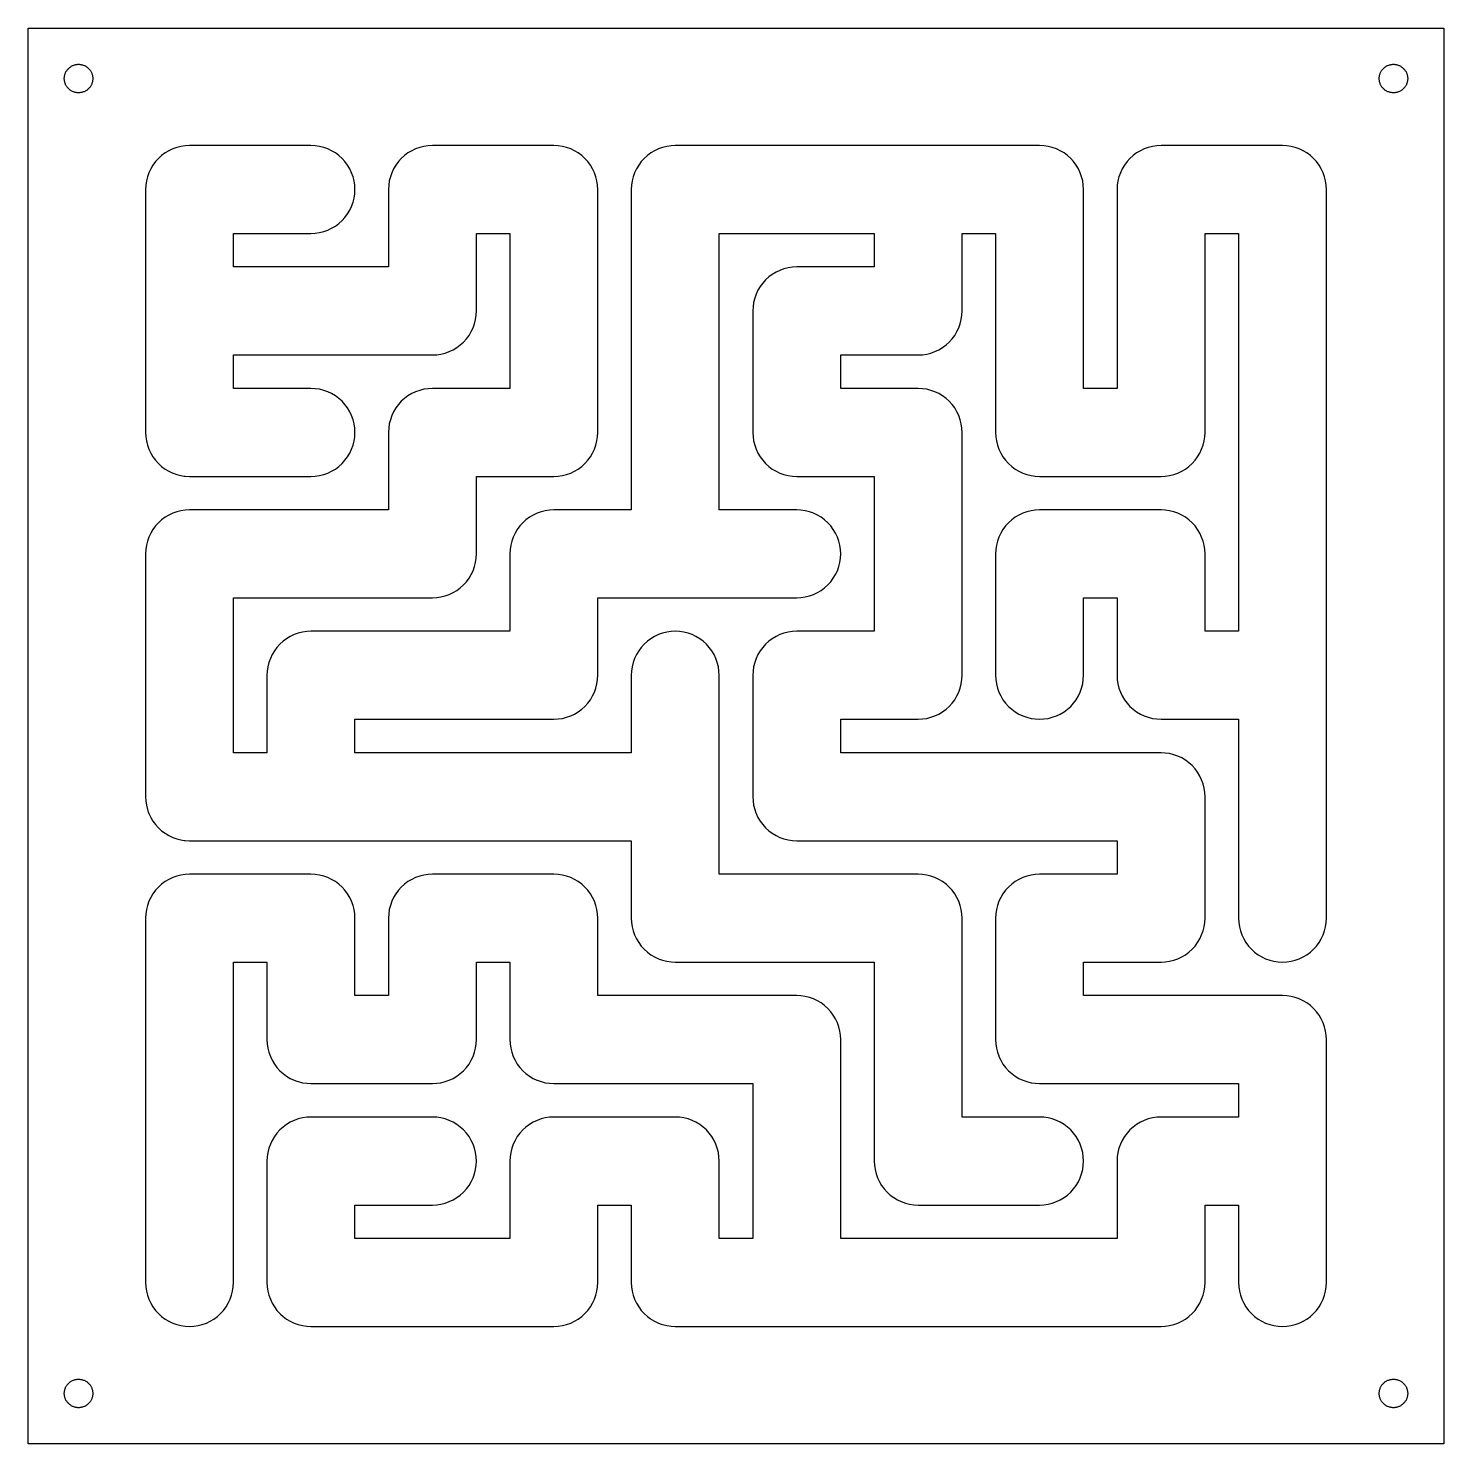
# Model space of a CAD drawing. Header units: millimetres. Extents: x -12 to 157, y -12 to 157.
import ezdxf

# ---------------------------------------------------------------- set-up
doc = ezdxf.new("R2010")
doc.units = ezdxf.units.MM
doc.layers.add('CUT', color=1, linetype='Continuous')

msp = doc.modelspace()

# ---------------------------------------------------------------- linework, layer by layer
at = {"layer": 'CUT'}
for points in [[(-12, -12), (-12, 157), (157, 157), (157, -12), (-12, -12)], [(-4.3, 151), (-4.3, 150.92), (-4.31, 150.83), (-4.32, 150.75), (-4.33, 150.67), (-4.35, 150.59), (-4.37, 150.51), (-4.4, 150.43), (-4.43, 150.35), (-4.46, 150.27), (-4.5, 150.2), (-4.54, 150.13), (-4.59, 150.06), (-4.63, 149.99), (-4.69, 149.92), (-4.74, 149.86), (-4.8, 149.8), (-4.86, 149.74), (-4.92, 149.69), (-4.99, 149.63), (-5.06, 149.59), (-5.13, 149.54), (-5.2, 149.5), (-5.27, 149.46), (-5.35, 149.43), (-5.43, 149.4), (-5.51, 149.37), (-5.59, 149.35), (-5.67, 149.33), (-5.75, 149.32), (-5.83, 149.31), (-5.92, 149.3), (-6, 149.3), (-6.08, 149.3), (-6.17, 149.31), (-6.25, 149.32), (-6.33, 149.33), (-6.41, 149.35), (-6.49, 149.37), (-6.57, 149.4), (-6.65, 149.43), (-6.73, 149.46), (-6.8, 149.5), (-6.87, 149.54), (-6.94, 149.59), (-7.01, 149.63), (-7.08, 149.69), (-7.14, 149.74), (-7.2, 149.8), (-7.26, 149.86), (-7.31, 149.92), (-7.37, 149.99), (-7.41, 150.06), (-7.46, 150.13), (-7.5, 150.2), (-7.54, 150.27), (-7.57, 150.35), (-7.6, 150.43), (-7.63, 150.51), (-7.65, 150.59), (-7.67, 150.67), (-7.68, 150.75), (-7.69, 150.83), (-7.7, 150.92), (-7.7, 151), (-7.7, 151.08), (-7.69, 151.17), (-7.68, 151.25), (-7.67, 151.33), (-7.65, 151.41), (-7.63, 151.49), (-7.6, 151.57), (-7.57, 151.65), (-7.54, 151.73), (-7.5, 151.8), (-7.46, 151.87), (-7.41, 151.94), (-7.37, 152.01), (-7.31, 152.08), (-7.26, 152.14), (-7.2, 152.2), (-7.14, 152.26), (-7.08, 152.31), (-7.01, 152.37), (-6.94, 152.41), (-6.87, 152.46), (-6.8, 152.5), (-6.73, 152.54), (-6.65, 152.57), (-6.57, 152.6), (-6.49, 152.63), (-6.41, 152.65), (-6.33, 152.67), (-6.25, 152.68), (-6.17, 152.69), (-6.08, 152.7), (-6, 152.7), (-5.92, 152.7), (-5.83, 152.69), (-5.75, 152.68), (-5.67, 152.67), (-5.59, 152.65), (-5.51, 152.63), (-5.43, 152.6), (-5.35, 152.57), (-5.27, 152.54), (-5.2, 152.5), (-5.13, 152.46), (-5.06, 152.41), (-4.99, 152.37), (-4.92, 152.31), (-4.86, 152.26), (-4.8, 152.2), (-4.74, 152.14), (-4.69, 152.08), (-4.63, 152.01), (-4.59, 151.94), (-4.54, 151.87), (-4.5, 151.8), (-4.46, 151.73), (-4.43, 151.65), (-4.4, 151.57), (-4.37, 151.49), (-4.35, 151.41), (-4.33, 151.33), (-4.32, 151.25), (-4.31, 151.17), (-4.3, 151.08), (-4.3, 151)], [(152.7, 151), (152.7, 150.92), (152.69, 150.83), (152.68, 150.75), (152.67, 150.67), (152.65, 150.59), (152.63, 150.51), (152.6, 150.43), (152.57, 150.35), (152.54, 150.27), (152.5, 150.2), (152.46, 150.13), (152.41, 150.06), (152.37, 149.99), (152.31, 149.92), (152.26, 149.86), (152.2, 149.8), (152.14, 149.74), (152.08, 149.69), (152.01, 149.63), (151.94, 149.59), (151.87, 149.54), (151.8, 149.5), (151.73, 149.46), (151.65, 149.43), (151.57, 149.4), (151.49, 149.37), (151.41, 149.35), (151.33, 149.33), (151.25, 149.32), (151.17, 149.31), (151.08, 149.3), (151, 149.3), (150.92, 149.3), (150.83, 149.31), (150.75, 149.32), (150.67, 149.33), (150.59, 149.35), (150.51, 149.37), (150.43, 149.4), (150.35, 149.43), (150.27, 149.46), (150.2, 149.5), (150.13, 149.54), (150.06, 149.59), (149.99, 149.63), (149.92, 149.69), (149.86, 149.74), (149.8, 149.8), (149.74, 149.86), (149.69, 149.92), (149.63, 149.99), (149.59, 150.06), (149.54, 150.13), (149.5, 150.2), (149.46, 150.27), (149.43, 150.35), (149.4, 150.43), (149.37, 150.51), (149.35, 150.59), (149.33, 150.67), (149.32, 150.75), (149.31, 150.83), (149.3, 150.92), (149.3, 151), (149.3, 151.08), (149.31, 151.17), (149.32, 151.25), (149.33, 151.33), (149.35, 151.41), (149.37, 151.49), (149.4, 151.57), (149.43, 151.65), (149.46, 151.73), (149.5, 151.8), (149.54, 151.87), (149.59, 151.94), (149.63, 152.01), (149.69, 152.08), (149.74, 152.14), (149.8, 152.2), (149.86, 152.26), (149.92, 152.31), (149.99, 152.37), (150.06, 152.41), (150.13, 152.46), (150.2, 152.5), (150.27, 152.54), (150.35, 152.57), (150.43, 152.6), (150.51, 152.63), (150.59, 152.65), (150.67, 152.67), (150.75, 152.68), (150.83, 152.69), (150.92, 152.7), (151, 152.7), (151.08, 152.7), (151.17, 152.69), (151.25, 152.68), (151.33, 152.67), (151.41, 152.65), (151.49, 152.63), (151.57, 152.6), (151.65, 152.57), (151.73, 152.54), (151.8, 152.5), (151.87, 152.46), (151.94, 152.41), (152.01, 152.37), (152.08, 152.31), (152.14, 152.26), (152.2, 152.2), (152.26, 152.14), (152.31, 152.08), (152.37, 152.01), (152.41, 151.94), (152.46, 151.87), (152.5, 151.8), (152.54, 151.73), (152.57, 151.65), (152.6, 151.57), (152.63, 151.49), (152.65, 151.41), (152.67, 151.33), (152.68, 151.25), (152.69, 151.17), (152.7, 151.08), (152.7, 151)], [(19.74, 2.4), (20.23, 2.23), (20.73, 2.1), (20.73, 2.1), (21.24, 2.03), (21.75, 2), (36.25, 2), (50.75, 2), (51.26, 2.03), (51.77, 2.1), (52.27, 2.23), (52.76, 2.4), (53.22, 2.62), (53.67, 2.88), (54.08, 3.19), (54.46, 3.54), (54.81, 3.92), (55.12, 4.33), (55.38, 4.78), (55.6, 5.24), (55.77, 5.73), (55.9, 6.23), (55.97, 6.74), (56, 7.25), (56, 16.5), (60, 16.5), (60, 7.25), (60.03, 6.74), (60.1, 6.23), (60.23, 5.73), (60.4, 5.24), (60.62, 4.78), (60.88, 4.33), (61.19, 3.92), (61.54, 3.54), (61.57, 3.51), (61.92, 3.19), (62.25, 2.95), (62.33, 2.88), (62.41, 2.84), (62.78, 2.62), (63.24, 2.4), (63.56, 2.29), (63.73, 2.23), (64.23, 2.1), (64.74, 2.03), (65.25, 2), (79.75, 2), (94.25, 2), (108.75, 2), (123.25, 2), (123.76, 2.03), (124.27, 2.1), (124.77, 2.23), (125.26, 2.4), (125.72, 2.62), (126.17, 2.88), (126.58, 3.19), (126.96, 3.54), (127.31, 3.92), (127.62, 4.33), (127.88, 4.78), (128.1, 5.24), (128.27, 5.73), (128.4, 6.23), (128.47, 6.74), (128.5, 7.25), (128.5, 16.5), (132.5, 16.5), (132.5, 7.25), (132.53, 6.74), (132.6, 6.23), (132.73, 5.73), (132.9, 5.24), (133.12, 4.78), (133.38, 4.33), (133.69, 3.92), (134.04, 3.54), (134.42, 3.19), (134.83, 2.88), (135.28, 2.62), (135.74, 2.4), (136.23, 2.23), (136.73, 2.1), (137.24, 2.03), (137.75, 2), (138.26, 2.03), (138.77, 2.1), (139.27, 2.23), (139.76, 2.4), (140.22, 2.62), (140.67, 2.88), (141.08, 3.19), (141.46, 3.54), (141.81, 3.92), (142.12, 4.33), (142.38, 4.78), (142.6, 5.24), (142.77, 5.73), (142.9, 6.23), (142.97, 6.74), (143, 7.25), (143, 21.75), (143, 36.25), (142.97, 36.76), (142.9, 37.27), (142.77, 37.77), (142.6, 38.26), (142.38, 38.72), (142.12, 39.17), (141.81, 39.58), (141.46, 39.96), (141.08, 40.31), (140.67, 40.62), (140.22, 40.88), (139.76, 41.1), (139.27, 41.27), (138.77, 41.4), (138.26, 41.47), (137.75, 41.5), (123.25, 41.5), (114, 41.5), (114, 45.5), (123.25, 45.5), (123.76, 45.53), (124.27, 45.6), (124.77, 45.73), (125.26, 45.9), (125.72, 46.12), (126.17, 46.38), (126.58, 46.69), (126.96, 47.04), (127.31, 47.42), (127.62, 47.83), (127.88, 48.28), (128.1, 48.74), (128.27, 49.23), (128.4, 49.73), (128.47, 50.24), (128.5, 50.75), (128.5, 65.25), (128.47, 65.76), (128.4, 66.27), (128.27, 66.77), (128.1, 67.26), (127.88, 67.72), (127.62, 68.17), (127.31, 68.58), (126.96, 68.96), (126.58, 69.31), (126.17, 69.62), (125.72, 69.88), (125.26, 70.1), (124.77, 70.27), (124.27, 70.4), (123.76, 70.47), (123.25, 70.5), (108.75, 70.5), (94.25, 70.5), (85, 70.5), (85, 74.5), (94.25, 74.5), (94.76, 74.53), (95.27, 74.6), (95.77, 74.73), (96.26, 74.9), (96.72, 75.12), (97.17, 75.38), (97.58, 75.69), (97.96, 76.04), (98.31, 76.42), (98.62, 76.83), (98.88, 77.28), (99.1, 77.74), (99.27, 78.23), (99.4, 78.73), (99.47, 79.24), (99.5, 79.75), (99.5, 94.25), (99.5, 108.75), (99.47, 109.26), (99.4, 109.77), (99.27, 110.27), (99.1, 110.76), (98.88, 111.22), (98.62, 111.67), (98.31, 112.08), (97.96, 112.46), (97.58, 112.81), (97.17, 113.12), (96.72, 113.38), (96.26, 113.6), (95.77, 113.77), (95.27, 113.9), (94.76, 113.97), (94.25, 114), (85, 114), (85, 118), (94.25, 118), (94.76, 118.03), (95.27, 118.1), (95.77, 118.23), (96.26, 118.4), (96.72, 118.62), (97.17, 118.88), (97.58, 119.19), (97.96, 119.54), (98.31, 119.92), (98.62, 120.33), (98.88, 120.78), (99.1, 121.24), (99.27, 121.73), (99.4, 122.23), (99.47, 122.74), (99.5, 123.25), (99.5, 132.5), (103.5, 132.5), (103.5, 123.25), (103.5, 108.75), (103.53, 108.24), (103.6, 107.73), (103.73, 107.23), (103.9, 106.74), (104.12, 106.28), (104.38, 105.83), (104.69, 105.42), (105.04, 105.04), (105.42, 104.69), (105.83, 104.38), (106.28, 104.12), (106.74, 103.9), (106.87, 103.85), (107.23, 103.73), (107.73, 103.6), (108.24, 103.53), (108.75, 103.5), (123.25, 103.5), (123.76, 103.53), (124.27, 103.6), (124.77, 103.73), (125.26, 103.9), (125.72, 104.12), (126.17, 104.38), (126.58, 104.69), (126.96, 105.04), (127.31, 105.42), (127.62, 105.83), (127.88, 106.28), (128.1, 106.74), (128.27, 107.23), (128.4, 107.73), (128.47, 108.24), (128.5, 108.75), (128.5, 123.25), (128.5, 132.5), (132.5, 132.5), (132.5, 123.25), (132.5, 108.75), (132.5, 94.25), (132.5, 85), (128.5, 85), (128.5, 94.25), (128.47, 94.76), (128.4, 95.27), (128.27, 95.77), (128.1, 96.26), (127.88, 96.72), (127.62, 97.17), (127.31, 97.58), (126.96, 97.96), (126.58, 98.31), (126.17, 98.62), (125.72, 98.88), (125.26, 99.1), (124.77, 99.27), (124.27, 99.4), (123.76, 99.47), (123.25, 99.5), (108.75, 99.5), (108.24, 99.47), (107.73, 99.4), (107.23, 99.27), (106.74, 99.1), (106.28, 98.88), (105.83, 98.62), (105.42, 98.31), (105.04, 97.96), (104.69, 97.58), (104.38, 97.17), (104.12, 96.72), (103.9, 96.26), (103.73, 95.77), (103.6, 95.27), (103.53, 94.76), (103.5, 94.25), (103.5, 79.75), (103.53, 79.24), (103.6, 78.73), (103.73, 78.23), (103.9, 77.74), (104.12, 77.28), (104.38, 76.83), (104.69, 76.42), (105.04, 76.04), (105.42, 75.69), (105.83, 75.38), (106.28, 75.12), (106.74, 74.9), (107.23, 74.73), (107.73, 74.6), (108.24, 74.53), (108.75, 74.5), (109.26, 74.53), (109.77, 74.6), (110.27, 74.73), (110.76, 74.9), (111.22, 75.12), (111.67, 75.38), (112.08, 75.69), (112.46, 76.04), (112.81, 76.42), (113.12, 76.83), (113.38, 77.28), (113.6, 77.74), (113.77, 78.23), (113.9, 78.73), (113.97, 79.24), (114, 79.75), (114, 89), (118, 89), (118, 79.75), (118.03, 79.24), (118.1, 78.73), (118.23, 78.23), (118.4, 77.74), (118.62, 77.28), (118.88, 76.83), (119.19, 76.42), (119.54, 76.04), (119.92, 75.69), (120.33, 75.38), (120.78, 75.12), (121.24, 74.9), (121.37, 74.85), (121.73, 74.73), (122.23, 74.6), (122.74, 74.53), (123.25, 74.5), (132.5, 74.5), (132.5, 65.25), (132.5, 50.75), (132.53, 50.24), (132.6, 49.73), (132.73, 49.23), (132.9, 48.74), (133.12, 48.28), (133.38, 47.83), (133.69, 47.42), (134.04, 47.04), (134.42, 46.69), (134.83, 46.38), (135.28, 46.12), (135.74, 45.9), (136.23, 45.73), (136.73, 45.6), (137.24, 45.53), (137.75, 45.5), (138.26, 45.53), (138.77, 45.6), (139.27, 45.73), (139.76, 45.9), (140.22, 46.12), (140.67, 46.38), (141.08, 46.69), (141.46, 47.04), (141.81, 47.42), (142.12, 47.83), (142.38, 48.28), (142.6, 48.74), (142.77, 49.23), (142.9, 49.73), (142.97, 50.24), (143, 50.75), (143, 65.25), (143, 79.75), (143, 94.25), (143, 108.75), (143, 123.25), (143, 137.75), (142.97, 138.26), (142.9, 138.77), (142.77, 139.27), (142.6, 139.76), (142.38, 140.22), (142.12, 140.67), (141.81, 141.08), (141.46, 141.46), (141.08, 141.81), (140.67, 142.12), (140.22, 142.38), (139.76, 142.6), (139.27, 142.77), (138.77, 142.9), (138.26, 142.97), (137.75, 143), (123.25, 143), (122.74, 142.97), (122.23, 142.9), (121.73, 142.77), (121.24, 142.6), (120.78, 142.38), (120.33, 142.12), (119.92, 141.81), (119.54, 141.46), (119.19, 141.08), (118.88, 140.67), (118.62, 140.22), (118.4, 139.76), (118.23, 139.27), (118.1, 138.77), (118.03, 138.26), (118, 137.75), (118, 123.25), (118, 114), (114, 114), (114, 123.25), (114, 137.75), (113.97, 138.26), (113.9, 138.77), (113.77, 139.27), (113.6, 139.76), (113.38, 140.22), (113.12, 140.67), (112.81, 141.08), (112.46, 141.46), (112.08, 141.81), (111.67, 142.12), (111.22, 142.38), (110.76, 142.6), (110.27, 142.77), (109.77, 142.9), (109.26, 142.97), (108.75, 143), (94.25, 143), (79.75, 143), (65.25, 143), (64.74, 142.97), (64.23, 142.9), (63.73, 142.77), (63.24, 142.6), (62.78, 142.38), (62.33, 142.12), (61.92, 141.81), (61.54, 141.46), (61.19, 141.08), (60.88, 140.67), (60.62, 140.22), (60.4, 139.76), (60.23, 139.27), (60.1, 138.77), (60.03, 138.26), (60, 137.75), (60, 123.25), (60, 108.75), (60, 99.5), (50.75, 99.5), (50.24, 99.47), (49.73, 99.4), (49.23, 99.27), (48.74, 99.1), (48.28, 98.88), (47.83, 98.62), (47.42, 98.31), (47.04, 97.96), (46.69, 97.58), (46.38, 97.17), (46.12, 96.72), (45.9, 96.26), (45.73, 95.77), (45.6, 95.27), (45.53, 94.76), (45.5, 94.25), (45.5, 85), (36.25, 85), (21.75, 85), (21.24, 84.97), (20.73, 84.9), (20.23, 84.77), (19.74, 84.6), (19.28, 84.38), (18.83, 84.12), (18.42, 83.81), (18.04, 83.46), (17.69, 83.08), (17.38, 82.67), (17.12, 82.22), (16.9, 81.76), (16.73, 81.27), (16.6, 80.77), (16.53, 80.26), (16.5, 79.75), (16.5, 70.5), (12.5, 70.5), (12.5, 79.75), (12.5, 89), (21.75, 89), (36.25, 89), (36.76, 89.03), (37.27, 89.1), (37.77, 89.23), (38.26, 89.4), (38.72, 89.62), (39.17, 89.88), (39.58, 90.19), (39.96, 90.54), (40.31, 90.92), (40.62, 91.33), (40.88, 91.78), (41.1, 92.24), (41.27, 92.73), (41.4, 93.23), (41.47, 93.74), (41.5, 94.25), (41.5, 103.5), (50.75, 103.5), (51.26, 103.53), (51.77, 103.6), (52.27, 103.73), (52.76, 103.9), (53.22, 104.12), (53.67, 104.38), (54.08, 104.69), (54.46, 105.04), (54.81, 105.42), (55.12, 105.83), (55.38, 106.28), (55.6, 106.74), (55.77, 107.23), (55.9, 107.73), (55.97, 108.24), (56, 108.75), (56, 123.25), (56, 137.75), (55.97, 138.26), (55.9, 138.77), (55.77, 139.27), (55.6, 139.76), (55.38, 140.22), (55.12, 140.67), (54.81, 141.08), (54.46, 141.46), (54.08, 141.81), (53.67, 142.12), (53.22, 142.38), (52.76, 142.6), (52.27, 142.77), (51.77, 142.9), (51.26, 142.97), (50.75, 143), (36.25, 143), (35.74, 142.97), (35.23, 142.9), (34.73, 142.77), (34.24, 142.6), (33.78, 142.38), (33.33, 142.12), (32.92, 141.81), (32.54, 141.46), (32.19, 141.08), (31.88, 140.67), (31.62, 140.22), (31.4, 139.76), (31.23, 139.27), (31.1, 138.77), (31.03, 138.26), (31, 137.75), (31, 128.5), (21.75, 128.5), (12.5, 128.5), (12.5, 132.5), (21.75, 132.5), (22.26, 132.53), (22.77, 132.6), (23.27, 132.73), (23.76, 132.9), (24.22, 133.12), (24.67, 133.38), (25.08, 133.69), (25.46, 134.04), (25.81, 134.42), (26.12, 134.83), (26.38, 135.28), (26.6, 135.74), (26.77, 136.23), (26.9, 136.73), (26.97, 137.24), (27, 137.75), (26.97, 138.26), (26.9, 138.77), (26.77, 139.27), (26.6, 139.76), (26.38, 140.22), (26.12, 140.67), (25.81, 141.08), (25.46, 141.46), (25.08, 141.81), (24.67, 142.12), (24.22, 142.38), (23.76, 142.6), (23.27, 142.77), (22.77, 142.9), (22.26, 142.97), (21.75, 143), (7.25, 143), (6.74, 142.97), (6.23, 142.9), (5.73, 142.77), (5.24, 142.6), (4.78, 142.38), (4.33, 142.12), (3.92, 141.81), (3.54, 141.46), (3.19, 141.08), (2.88, 140.67), (2.62, 140.22), (2.4, 139.76), (2.23, 139.27), (2.1, 138.77), (2.03, 138.26), (2, 137.75), (2, 123.25), (2, 108.75), (2.03, 108.24), (2.03, 108.24), (2.03, 108.24), (2.1, 107.73), (2.23, 107.23), (2.4, 106.74), (2.62, 106.28), (2.88, 105.83), (3.19, 105.42), (3.54, 105.04), (3.92, 104.69), (4.33, 104.38), (4.78, 104.12), (5.24, 103.9), (5.28, 103.89), (5.73, 103.73), (6.2, 103.61), (6.23, 103.6), (6.61, 103.54), (6.74, 103.53), (7.25, 103.5), (21.75, 103.5), (22.26, 103.53), (22.77, 103.6), (23.27, 103.73), (23.76, 103.9), (24.22, 104.12), (24.67, 104.38), (25.08, 104.69), (25.46, 105.04), (25.81, 105.42), (26.12, 105.83), (26.38, 106.28), (26.6, 106.74), (26.77, 107.23), (26.9, 107.73), (26.97, 108.24), (27, 108.75), (26.97, 109.26), (26.9, 109.77), (26.77, 110.27), (26.6, 110.76), (26.38, 111.22), (26.12, 111.67), (25.81, 112.08), (25.46, 112.46), (25.08, 112.81), (24.67, 113.12), (24.22, 113.38), (23.76, 113.6), (23.27, 113.77), (22.77, 113.9), (22.26, 113.97), (21.75, 114), (12.5, 114), (12.5, 118), (21.75, 118), (36.25, 118), (36.76, 118.03), (37.27, 118.1), (37.77, 118.23), (38.26, 118.4), (38.72, 118.62), (39.17, 118.88), (39.58, 119.19), (39.96, 119.54), (40.31, 119.92), (40.62, 120.33), (40.88, 120.78), (41.1, 121.24), (41.27, 121.73), (41.4, 122.23), (41.47, 122.74), (41.5, 123.25), (41.5, 132.5), (45.5, 132.5), (45.5, 123.25), (45.5, 114), (36.25, 114), (35.74, 113.97), (35.23, 113.9), (34.73, 113.77), (34.24, 113.6), (33.78, 113.38), (33.33, 113.12), (32.92, 112.81), (32.54, 112.46), (32.19, 112.08), (31.88, 111.67), (31.62, 111.22), (31.4, 110.76), (31.23, 110.27), (31.1, 109.77), (31.03, 109.26), (31, 108.75), (31, 99.5), (21.75, 99.5), (7.25, 99.5), (6.74, 99.47), (6.23, 99.4), (5.73, 99.27), (5.24, 99.1), (4.78, 98.88), (4.33, 98.62), (3.92, 98.31), (3.54, 97.96), (3.19, 97.58), (2.88, 97.17), (2.62, 96.72), (2.4, 96.26), (2.23, 95.77), (2.1, 95.27), (2.03, 94.76), (2, 94.25), (2, 79.75), (2, 65.25), (2.03, 64.74), (2.03, 64.74), (2.03, 64.74), (2.1, 64.23), (2.23, 63.73), (2.29, 63.56), (2.4, 63.24), (2.62, 62.78), (2.88, 62.33), (3.19, 61.92), (3.5, 61.58), (3.54, 61.54), (3.92, 61.19), (4.33, 60.88), (4.78, 60.62), (5.24, 60.4), (5.73, 60.23), (6.23, 60.1), (6.61, 60.04), (6.74, 60.03), (7.25, 60), (21.75, 60), (36.25, 60), (50.75, 60), (60, 60), (60, 50.75), (60.03, 50.24), (60.1, 49.73), (60.23, 49.23), (60.4, 48.74), (60.62, 48.28), (60.88, 47.83), (61.19, 47.42), (61.54, 47.04), (61.92, 46.69), (62.33, 46.38), (62.78, 46.12), (63.24, 45.9), (63.73, 45.73), (64.23, 45.6), (64.74, 45.53), (65.25, 45.5), (79.75, 45.5), (89, 45.5), (89, 36.25), (89, 21.75), (89.03, 21.24), (89.1, 20.73), (89.23, 20.23), (89.4, 19.74), (89.62, 19.28), (89.88, 18.83), (90.19, 18.42), (90.54, 18.04), (90.92, 17.69), (91.33, 17.38), (91.78, 17.12), (92.24, 16.9), (92.73, 16.73), (93.23, 16.6), (93.74, 16.53), (94.25, 16.5), (108.75, 16.5), (109.26, 16.53), (109.77, 16.6), (110.27, 16.73), (110.76, 16.9), (111.22, 17.12), (111.67, 17.38), (112.08, 17.69), (112.46, 18.04), (112.81, 18.42), (113.12, 18.83), (113.38, 19.28), (113.6, 19.74), (113.77, 20.23), (113.9, 20.73), (113.97, 21.24), (114, 21.75), (113.97, 22.26), (113.9, 22.77), (113.77, 23.27), (113.6, 23.76), (113.38, 24.22), (113.12, 24.67), (112.81, 25.08), (112.46, 25.46), (112.08, 25.81), (111.67, 26.12), (111.22, 26.38), (110.76, 26.6), (110.27, 26.77), (109.77, 26.9), (109.26, 26.97), (108.75, 27), (99.5, 27), (99.5, 36.25), (99.5, 50.75), (99.47, 51.26), (99.4, 51.77), (99.27, 52.27), (99.1, 52.76), (98.88, 53.22), (98.62, 53.67), (98.31, 54.08), (97.96, 54.46), (97.58, 54.81), (97.17, 55.12), (96.72, 55.38), (96.26, 55.6), (95.77, 55.77), (95.27, 55.9), (94.76, 55.97), (94.25, 56), (79.75, 56), (70.5, 56), (70.5, 65.25), (70.5, 79.75), (70.47, 80.26), (70.4, 80.77), (70.27, 81.27), (70.1, 81.76), (69.88, 82.22), (69.62, 82.67), (69.31, 83.08), (68.96, 83.46), (68.58, 83.81), (68.17, 84.12), (67.72, 84.38), (67.26, 84.6), (66.77, 84.77), (66.27, 84.9), (65.76, 84.97), (65.25, 85), (64.74, 84.97), (64.23, 84.9), (63.73, 84.77), (63.24, 84.6), (62.78, 84.38), (62.33, 84.12), (61.92, 83.81), (61.54, 83.46), (61.19, 83.08), (60.88, 82.67), (60.62, 82.22), (60.4, 81.76), (60.23, 81.27), (60.1, 80.77), (60.03, 80.26), (60, 79.75), (60, 70.5), (50.75, 70.5), (36.25, 70.5), (27, 70.5), (27, 74.5), (36.25, 74.5), (50.75, 74.5), (51.26, 74.53), (51.77, 74.6), (52.27, 74.73), (52.76, 74.9), (53.22, 75.12), (53.67, 75.38), (54.08, 75.69), (54.46, 76.04), (54.81, 76.42), (55.12, 76.83), (55.38, 77.28), (55.6, 77.74), (55.77, 78.23), (55.9, 78.73), (55.97, 79.24), (56, 79.75), (56, 89), (65.25, 89), (79.75, 89), (80.26, 89.03), (80.77, 89.1), (81.27, 89.23), (81.76, 89.4), (82.22, 89.62), (82.67, 89.88), (83.08, 90.19), (83.46, 90.54), (83.81, 90.92), (84.12, 91.33), (84.38, 91.78), (84.6, 92.24), (84.77, 92.73), (84.9, 93.23), (84.97, 93.74), (85, 94.25), (84.97, 94.76), (84.9, 95.27), (84.77, 95.77), (84.6, 96.26), (84.38, 96.72), (84.12, 97.17), (83.81, 97.58), (83.46, 97.96), (83.08, 98.31), (82.67, 98.62), (82.22, 98.88), (81.76, 99.1), (81.27, 99.27), (80.77, 99.4), (80.26, 99.47), (79.75, 99.5), (70.5, 99.5), (70.5, 108.75), (70.5, 123.25), (70.5, 132.5), (79.75, 132.5), (89, 132.5), (89, 128.5), (79.75, 128.5), (79.24, 128.47), (78.73, 128.4), (78.23, 128.27), (77.74, 128.1), (77.28, 127.88), (76.83, 127.62), (76.42, 127.31), (76.04, 126.96), (75.69, 126.58), (75.38, 126.17), (75.12, 125.72), (74.9, 125.26), (74.73, 124.77), (74.6, 124.27), (74.53, 123.76), (74.5, 123.25), (74.5, 108.75), (74.53, 108.24), (74.6, 107.73), (74.73, 107.23), (74.9, 106.74), (75.12, 106.28), (75.38, 105.83), (75.69, 105.42), (76.04, 105.04), (76.42, 104.69), (76.83, 104.38), (77.28, 104.12), (77.74, 103.9), (77.87, 103.85), (78.23, 103.73), (78.73, 103.6), (79.24, 103.53), (79.75, 103.5), (89, 103.5), (89, 94.25), (89, 85), (79.75, 85), (79.24, 84.97), (78.73, 84.9), (78.23, 84.77), (77.74, 84.6), (77.28, 84.38), (76.83, 84.12), (76.42, 83.81), (76.04, 83.46), (75.69, 83.08), (75.38, 82.67), (75.12, 82.22), (74.9, 81.76), (74.73, 81.27), (74.6, 80.77), (74.53, 80.26), (74.5, 79.75), (74.5, 65.25), (74.53, 64.74), (74.6, 64.23), (74.73, 63.73), (74.87, 63.31), (74.9, 63.24), (75.12, 62.78), (75.38, 62.33), (75.69, 61.92), (76.04, 61.54), (76.42, 61.19), (76.83, 60.88), (77.28, 60.62), (77.74, 60.4), (78.23, 60.23), (78.73, 60.1), (79.24, 60.03), (79.75, 60), (94.25, 60), (108.75, 60), (118, 60), (118, 56), (108.75, 56), (108.24, 55.97), (107.73, 55.9), (107.23, 55.77), (106.74, 55.6), (106.28, 55.38), (105.83, 55.12), (105.42, 54.81), (105.04, 54.46), (104.69, 54.08), (104.38, 53.67), (104.12, 53.22), (103.9, 52.76), (103.73, 52.27), (103.6, 51.77), (103.53, 51.26), (103.5, 50.75), (103.5, 36.25), (103.53, 35.74), (103.6, 35.23), (103.73, 34.73), (103.87, 34.31), (103.9, 34.24), (104.12, 33.78), (104.38, 33.33), (104.69, 32.92), (105.04, 32.54), (105.42, 32.19), (105.83, 31.88), (106.28, 31.62), (106.74, 31.4), (107.23, 31.23), (107.73, 31.1), (108.24, 31.03), (108.75, 31), (123.25, 31), (132.5, 31), (132.5, 27), (123.25, 27), (122.74, 26.97), (122.23, 26.9), (121.73, 26.77), (121.24, 26.6), (120.78, 26.38), (120.33, 26.12), (119.92, 25.81), (119.54, 25.46), (119.19, 25.08), (118.88, 24.67), (118.62, 24.22), (118.4, 23.76), (118.23, 23.27), (118.1, 22.77), (118.03, 22.26), (118, 21.75), (118, 12.5), (108.75, 12.5), (94.25, 12.5), (85, 12.5), (85, 21.75), (85, 36.25), (84.97, 36.76), (84.9, 37.27), (84.77, 37.77), (84.6, 38.26), (84.38, 38.72), (84.12, 39.17), (83.81, 39.58), (83.46, 39.96), (83.08, 40.31), (82.67, 40.62), (82.22, 40.88), (81.76, 41.1), (81.27, 41.27), (80.77, 41.4), (80.26, 41.47), (79.75, 41.5), (65.25, 41.5), (56, 41.5), (56, 50.75), (55.97, 51.26), (55.9, 51.77), (55.77, 52.27), (55.6, 52.76), (55.38, 53.22), (55.12, 53.67), (54.81, 54.08), (54.46, 54.46), (54.08, 54.81), (53.67, 55.12), (53.22, 55.38), (52.76, 55.6), (52.27, 55.77), (51.77, 55.9), (51.26, 55.97), (50.75, 56), (36.25, 56), (35.74, 55.97), (35.23, 55.9), (34.73, 55.77), (34.24, 55.6), (33.78, 55.38), (33.33, 55.12), (32.92, 54.81), (32.54, 54.46), (32.19, 54.08), (31.88, 53.67), (31.62, 53.22), (31.4, 52.76), (31.23, 52.27), (31.1, 51.77), (31.03, 51.26), (31, 50.75), (31, 41.5), (27, 41.5), (27, 50.75), (26.97, 51.26), (26.9, 51.77), (26.77, 52.27), (26.6, 52.76), (26.38, 53.22), (26.12, 53.67), (25.81, 54.08), (25.46, 54.46), (25.08, 54.81), (24.67, 55.12), (24.22, 55.38), (23.76, 55.6), (23.27, 55.77), (22.77, 55.9), (22.26, 55.97), (21.75, 56), (7.25, 56), (6.74, 55.97), (6.23, 55.9), (5.73, 55.77), (5.24, 55.6), (4.78, 55.38), (4.33, 55.12), (3.92, 54.81), (3.54, 54.46), (3.19, 54.08), (2.88, 53.67), (2.62, 53.22), (2.4, 52.76), (2.23, 52.27), (2.1, 51.77), (2.03, 51.26), (2, 50.75), (2, 36.25), (2, 21.75), (2, 7.25), (2.03, 6.74), (2.1, 6.23), (2.23, 5.73), (2.4, 5.24), (2.62, 4.78), (2.88, 4.33), (3.19, 3.92), (3.54, 3.54), (3.92, 3.19), (4.33, 2.88), (4.78, 2.62), (5.24, 2.4), (5.73, 2.23), (6.23, 2.1), (6.74, 2.03), (7.25, 2), (7.76, 2.03), (8.27, 2.1), (8.77, 2.23), (9.26, 2.4), (9.72, 2.62), (10.17, 2.88), (10.58, 3.19), (10.96, 3.54), (11.31, 3.92), (11.62, 4.33), (11.88, 4.78), (12.1, 5.24), (12.27, 5.73), (12.4, 6.23), (12.47, 6.74), (12.5, 7.25), (12.5, 21.75), (12.5, 36.25), (12.5, 45.5), (16.5, 45.5), (16.5, 36.25), (16.53, 35.74), (16.6, 35.23), (16.73, 34.73), (16.9, 34.24), (17.12, 33.78), (17.38, 33.33), (17.69, 32.92), (18.04, 32.54), (18.42, 32.19), (18.83, 31.88), (19.28, 31.62), (19.74, 31.4), (20.05, 31.29), (20.23, 31.23), (20.73, 31.1), (21.24, 31.03), (21.75, 31), (36.25, 31), (36.76, 31.03), (37.27, 31.1), (37.77, 31.23), (38.26, 31.4), (38.72, 31.62), (39.17, 31.88), (39.58, 32.19), (39.96, 32.54), (40.31, 32.92), (40.62, 33.33), (40.88, 33.78), (41.1, 34.24), (41.27, 34.73), (41.4, 35.23), (41.47, 35.74), (41.5, 36.25), (41.5, 45.5), (45.5, 45.5), (45.5, 36.25), (45.53, 35.74), (45.6, 35.23), (45.73, 34.73), (45.9, 34.24), (46.12, 33.78), (46.38, 33.33), (46.69, 32.92), (47.04, 32.54), (47.42, 32.19), (47.83, 31.88), (48.28, 31.62), (48.72, 31.41), (48.74, 31.4), (49.23, 31.23), (49.73, 31.1), (50.24, 31.03), (50.75, 31), (65.25, 31), (74.5, 31), (74.5, 21.75), (74.5, 12.5), (70.5, 12.5), (70.5, 21.75), (70.47, 22.26), (70.4, 22.77), (70.27, 23.27), (70.1, 23.76), (69.88, 24.22), (69.62, 24.67), (69.31, 25.08), (68.96, 25.46), (68.58, 25.81), (68.17, 26.12), (67.72, 26.38), (67.26, 26.6), (66.77, 26.77), (66.27, 26.9), (65.76, 26.97), (65.25, 27), (50.75, 27), (50.24, 26.97), (49.73, 26.9), (49.23, 26.77), (48.74, 26.6), (48.28, 26.38), (47.83, 26.12), (47.42, 25.81), (47.04, 25.46), (46.69, 25.08), (46.38, 24.67), (46.12, 24.22), (45.9, 23.76), (45.73, 23.27), (45.6, 22.77), (45.53, 22.26), (45.5, 21.75), (45.5, 12.5), (36.25, 12.5), (27, 12.5), (27, 16.5), (36.25, 16.5), (36.76, 16.53), (37.27, 16.6), (37.77, 16.73), (38.26, 16.9), (38.72, 17.12), (39.17, 17.38), (39.58, 17.69), (39.96, 18.04), (40.31, 18.42), (40.62, 18.83), (40.88, 19.28), (41.1, 19.74), (41.27, 20.23), (41.4, 20.73), (41.47, 21.24), (41.5, 21.75), (41.47, 22.26), (41.4, 22.77), (41.27, 23.27), (41.1, 23.76), (40.88, 24.22), (40.62, 24.67), (40.31, 25.08), (39.96, 25.46), (39.58, 25.81), (39.17, 26.12), (38.72, 26.38), (38.26, 26.6), (37.77, 26.77), (37.27, 26.9), (36.76, 26.97), (36.25, 27), (21.75, 27), (21.24, 26.97), (20.73, 26.9), (20.23, 26.77), (19.74, 26.6), (19.28, 26.38), (18.83, 26.12), (18.42, 25.81), (18.04, 25.46), (17.69, 25.08), (17.38, 24.67), (17.12, 24.22), (16.9, 23.76), (16.73, 23.27), (16.6, 22.77), (16.53, 22.26), (16.5, 21.75), (16.5, 7.25), (16.53, 6.74), (16.6, 6.23), (16.73, 5.73), (16.9, 5.24), (17.12, 4.78), (17.38, 4.33), (17.69, 3.92), (18.04, 3.54), (18.13, 3.46), (18.42, 3.19), (18.83, 2.88), (19.28, 2.62), (19.74, 2.4)], [(-4.3, -6), (-4.3, -6.08), (-4.31, -6.17), (-4.32, -6.25), (-4.33, -6.33), (-4.35, -6.41), (-4.37, -6.49), (-4.4, -6.57), (-4.43, -6.65), (-4.46, -6.73), (-4.5, -6.8), (-4.54, -6.87), (-4.59, -6.94), (-4.63, -7.01), (-4.69, -7.08), (-4.74, -7.14), (-4.8, -7.2), (-4.86, -7.26), (-4.92, -7.31), (-4.99, -7.37), (-5.06, -7.41), (-5.13, -7.46), (-5.2, -7.5), (-5.27, -7.54), (-5.35, -7.57), (-5.43, -7.6), (-5.51, -7.63), (-5.59, -7.65), (-5.67, -7.67), (-5.75, -7.68), (-5.83, -7.69), (-5.92, -7.7), (-6, -7.7), (-6.08, -7.7), (-6.17, -7.69), (-6.25, -7.68), (-6.33, -7.67), (-6.41, -7.65), (-6.49, -7.63), (-6.57, -7.6), (-6.65, -7.57), (-6.73, -7.54), (-6.8, -7.5), (-6.87, -7.46), (-6.94, -7.41), (-7.01, -7.37), (-7.08, -7.31), (-7.14, -7.26), (-7.2, -7.2), (-7.26, -7.14), (-7.31, -7.08), (-7.37, -7.01), (-7.41, -6.94), (-7.46, -6.87), (-7.5, -6.8), (-7.54, -6.73), (-7.57, -6.65), (-7.6, -6.57), (-7.63, -6.49), (-7.65, -6.41), (-7.67, -6.33), (-7.68, -6.25), (-7.69, -6.17), (-7.7, -6.08), (-7.7, -6), (-7.7, -5.92), (-7.69, -5.83), (-7.68, -5.75), (-7.67, -5.67), (-7.65, -5.59), (-7.63, -5.51), (-7.6, -5.43), (-7.57, -5.35), (-7.54, -5.27), (-7.5, -5.2), (-7.46, -5.13), (-7.41, -5.06), (-7.37, -4.99), (-7.31, -4.92), (-7.26, -4.86), (-7.2, -4.8), (-7.14, -4.74), (-7.08, -4.69), (-7.01, -4.63), (-6.94, -4.59), (-6.87, -4.54), (-6.8, -4.5), (-6.73, -4.46), (-6.65, -4.43), (-6.57, -4.4), (-6.49, -4.37), (-6.41, -4.35), (-6.33, -4.33), (-6.25, -4.32), (-6.17, -4.31), (-6.08, -4.3), (-6, -4.3), (-5.92, -4.3), (-5.83, -4.31), (-5.75, -4.32), (-5.67, -4.33), (-5.59, -4.35), (-5.51, -4.37), (-5.43, -4.4), (-5.35, -4.43), (-5.27, -4.46), (-5.2, -4.5), (-5.13, -4.54), (-5.06, -4.59), (-4.99, -4.63), (-4.92, -4.69), (-4.86, -4.74), (-4.8, -4.8), (-4.74, -4.86), (-4.69, -4.92), (-4.63, -4.99), (-4.59, -5.06), (-4.54, -5.13), (-4.5, -5.2), (-4.46, -5.27), (-4.43, -5.35), (-4.4, -5.43), (-4.37, -5.51), (-4.35, -5.59), (-4.33, -5.67), (-4.32, -5.75), (-4.31, -5.83), (-4.3, -5.92), (-4.3, -6)], [(152.7, -6), (152.7, -6.08), (152.69, -6.17), (152.68, -6.25), (152.67, -6.33), (152.65, -6.41), (152.63, -6.49), (152.6, -6.57), (152.57, -6.65), (152.54, -6.73), (152.5, -6.8), (152.46, -6.87), (152.41, -6.94), (152.37, -7.01), (152.31, -7.08), (152.26, -7.14), (152.2, -7.2), (152.14, -7.26), (152.08, -7.31), (152.01, -7.37), (151.94, -7.41), (151.87, -7.46), (151.8, -7.5), (151.73, -7.54), (151.65, -7.57), (151.57, -7.6), (151.49, -7.63), (151.41, -7.65), (151.33, -7.67), (151.25, -7.68), (151.17, -7.69), (151.08, -7.7), (151, -7.7), (150.92, -7.7), (150.83, -7.69), (150.75, -7.68), (150.67, -7.67), (150.59, -7.65), (150.51, -7.63), (150.43, -7.6), (150.35, -7.57), (150.27, -7.54), (150.2, -7.5), (150.13, -7.46), (150.06, -7.41), (149.99, -7.37), (149.92, -7.31), (149.86, -7.26), (149.8, -7.2), (149.74, -7.14), (149.69, -7.08), (149.63, -7.01), (149.59, -6.94), (149.54, -6.87), (149.5, -6.8), (149.46, -6.73), (149.43, -6.65), (149.4, -6.57), (149.37, -6.49), (149.35, -6.41), (149.33, -6.33), (149.32, -6.25), (149.31, -6.17), (149.3, -6.08), (149.3, -6), (149.3, -5.92), (149.31, -5.83), (149.32, -5.75), (149.33, -5.67), (149.35, -5.59), (149.37, -5.51), (149.4, -5.43), (149.43, -5.35), (149.46, -5.27), (149.5, -5.2), (149.54, -5.13), (149.59, -5.06), (149.63, -4.99), (149.69, -4.92), (149.74, -4.86), (149.8, -4.8), (149.86, -4.74), (149.92, -4.69), (149.99, -4.63), (150.06, -4.59), (150.13, -4.54), (150.2, -4.5), (150.27, -4.46), (150.35, -4.43), (150.43, -4.4), (150.51, -4.37), (150.59, -4.35), (150.67, -4.33), (150.75, -4.32), (150.83, -4.31), (150.92, -4.3), (151, -4.3), (151.08, -4.3), (151.17, -4.31), (151.25, -4.32), (151.33, -4.33), (151.41, -4.35), (151.49, -4.37), (151.57, -4.4), (151.65, -4.43), (151.73, -4.46), (151.8, -4.5), (151.87, -4.54), (151.94, -4.59), (152.01, -4.63), (152.08, -4.69), (152.14, -4.74), (152.2, -4.8), (152.26, -4.86), (152.31, -4.92), (152.37, -4.99), (152.41, -5.06), (152.46, -5.13), (152.5, -5.2), (152.54, -5.27), (152.57, -5.35), (152.6, -5.43), (152.63, -5.51), (152.65, -5.59), (152.67, -5.67), (152.68, -5.75), (152.69, -5.83), (152.7, -5.92), (152.7, -6)]]:
    msp.add_lwpolyline(points, close=True, dxfattribs=at)

doc.saveas('drawing.dxf')
